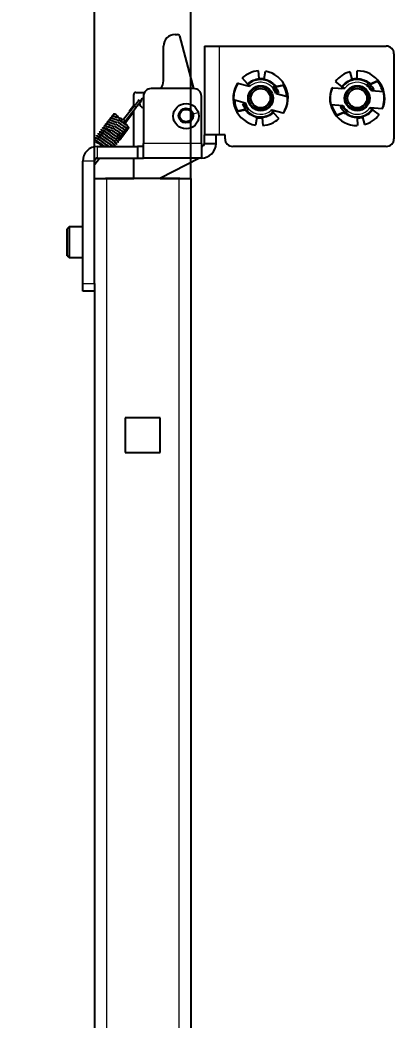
# Model space of a CAD drawing. Header units: millimetres. Extents: x -664 to 840, y 378 to 2003.
# Drawn here: x 100.2 to 196.9, y 1608.4 to 1867.5 of the extents above; entities that cross this region are included whole.
import ezdxf

# ---------------------------------------------------------------- set-up
doc = ezdxf.new("R2010")
doc.units = ezdxf.units.MM
doc.layers.add('FORMAT', color=7, linetype='Continuous')
doc.styles.add('SLDTEXTSTYLE0', font='TXT', dxfattribs={"width": 0.75})
doc.dimstyles.new('SLDDIMSTYLE1', dxfattribs={"dimtxt": 20, "dimasz": 10, "dimexe": 0, "dimexo": 0.0625, "dimgap": 5, "dimtad": 2, "dimdec": 1, "dimrnd": 1e-09, "dimzin": 12, "dimdsep": 46, "dimtxsty": 'SLDTEXTSTYLE0', "dimsah": 1, "dimcen": 0.09, "dimadec": 0, "dimazin": 3, "dimtfac": 1, "dimtmove": 0, "dimatfit": 0, "dimfxl": 0, "dimfrac": 2, "dimtolj": 1, "dimtzin": 12, "dimarcsym": 0})

# ---------------------------------------------------------------- blocks, each defined once
blk = doc.blocks.new('_D_6')
at = {"layer": 'FORMAT'}
for p, q in [((119.44, 1891.51), (100.21, 1891.51)), ((119.44, 1826.4), (119.44, 1892.51)), ((119.44, 1891.51), (144.44, 1891.51)), ((144.44, 1826.4), (144.44, 1892.51)), ((144.44, 1891.51), (163.68, 1891.51))]:
    blk.add_line(p, q, dxfattribs=at)
for points in [[(119.44, 1891.51), (109.44, 1893.05), (109.44, 1889.97)], [(144.44, 1891.51), (154.44, 1889.97), (154.44, 1893.05)]]:
    blk.add_solid(points, dxfattribs=at)
at = {"layer": 'FORMAT', "insert": (117.17, 1917.29), "char_height": 20, "attachment_point": 1, "style": 'SLDTEXTSTYLE0'}
blk.add_mtext('25', dxfattribs=at)

msp = doc.modelspace()

# ---------------------------------------------------------------- linework, layer by layer
at = {"color": 7, "linetype": 'Continuous', "lineweight": 25}
for p, q in [((140.33, 1863.69), (140.95, 1863.69)), ((141.43, 1863.32), (145.1, 1849.69)), ((137.33, 1851.69), (137.33, 1860.69)), ((147.94, 1860.69), (147.94, 1837.69)), ((147.94, 1860.69), (151.74, 1860.69)), ((151.74, 1860.69), (194.94, 1860.69)), ((196.94, 1858.69), (196.94, 1836.69)), ((159.06, 1850.94), (157.69, 1852.47)), ((162.04, 1852.29), (161.88, 1854.27)), ((163.32, 1852.25), (162.09, 1852.31)), ((163.37, 1852.22), (163.74, 1854.17)), ((186.1, 1852.13), (185.58, 1854.04)), ((187.37, 1852.32), (186.15, 1852.16)), ((187.43, 1852.3), (187.42, 1854.29)), ((156.61, 1850.98), (156.49, 1851.06)), ((159.57, 1850.19), (156.56, 1850.99)), ((158.76, 1850.4), (159.2, 1850.79)), ((159.06, 1850.94), (159.2, 1850.79)), ((159.2, 1850.79), (159.67, 1850.27)), ((159.53, 1850.42), (159.34, 1850.25)), ((166.05, 1850.44), (165.53, 1849.97)), ((165.82, 1849.9), (165.62, 1849.86)), ((165.64, 1850.07), (165.69, 1850.08)), ((166.2, 1850.57), (166.05, 1850.44)), ((166.2, 1850.57), (166.47, 1850.25)), ((166.21, 1850.19), (168.51, 1850.68)), ((168.41, 1850.46), (166.34, 1850.01)), ((168.41, 1850.46), (168.51, 1850.68)), ((181.01, 1849.83), (180.87, 1849.88)), ((184.07, 1849.6), (180.96, 1849.83)), ((183.43, 1850.25), (181.8, 1851.49)), ((183.23, 1849.66), (183.59, 1850.13)), ((183.43, 1850.25), (183.59, 1850.13)), ((183.59, 1850.13), (184.14, 1849.71)), ((183.98, 1849.83), (183.83, 1849.62)), ((184.07, 1849.76), (183.92, 1849.61)), ((190.38, 1851.05), (189.96, 1850.49)), ((190.05, 1850.61), (190.1, 1850.63)), ((190.25, 1850.48), (190.07, 1850.4)), ((190.5, 1851.21), (190.38, 1851.05)), ((190.5, 1851.21), (190.83, 1850.94)), ((190.59, 1850.84), (192.76, 1851.75)), ((192.7, 1851.51), (190.74, 1850.69)), ((192.7, 1851.51), (192.76, 1851.75)), ((129.64, 1845.02), (129.64, 1848.19)), ((130.14, 1848.69), (132.41, 1848.69)), ((132.14, 1847.69), (132.14, 1835.49)), ((145.14, 1849.69), (134.14, 1849.69)), ((147.14, 1835.49), (147.14, 1847.69)), ((169.44, 1847.55), (166.43, 1848.35)), ((167.08, 1848.61), (166.6, 1848.46)), ((194.25, 1848.84), (191.14, 1849.07)), ((191.74, 1849.45), (191.3, 1849.21)), ((129.8, 1845.21), (127.01, 1841.68)), ((127.48, 1841.31), (130.27, 1844.84)), ((129.64, 1845.33), (128.43, 1843.79)), ((130.27, 1844.84), (130.27, 1844.84)), ((155.45, 1846.84), (158.46, 1846.03)), ((157.81, 1845.77), (158.28, 1845.92)), ((159.07, 1844.48), (159.27, 1844.52)), ((180.64, 1845.55), (183.74, 1845.31)), ((183.15, 1844.94), (183.59, 1845.17)), ((191.3, 1844.25), (190.75, 1844.68)), ((190.82, 1844.78), (193.93, 1844.55)), ((190.82, 1844.62), (190.97, 1844.77)), ((190.91, 1844.56), (191.06, 1844.76)), ((191.66, 1844.72), (191.3, 1844.25)), ((193.88, 1844.55), (194.01, 1844.5)), ((126.65, 1841.71), (126.26, 1842.02)), ((127.62, 1841), (129.64, 1843.73)), ((129.64, 1834.69), (129.64, 1844.05)), ((158.67, 1844.19), (156.38, 1843.7)), ((156.38, 1843.7), (156.48, 1843.93)), ((156.48, 1843.93), (158.55, 1844.37)), ((158.69, 1843.81), (158.42, 1844.14)), ((158.69, 1843.81), (158.84, 1843.94)), ((158.84, 1843.94), (159.36, 1844.41)), ((159.25, 1844.31), (159.2, 1844.3)), ((161.51, 1842.16), (161.15, 1840.21)), ((161.56, 1842.13), (162.79, 1842.07)), ((162.85, 1842.09), (163, 1840.11)), ((165.69, 1843.59), (165.22, 1844.11)), ((165.32, 1844.2), (168.32, 1843.39)), ((165.36, 1843.96), (165.55, 1844.13)), ((166.13, 1843.98), (165.69, 1843.59)), ((165.82, 1843.44), (165.69, 1843.59)), ((165.82, 1843.44), (167.2, 1841.92)), ((168.28, 1843.4), (168.4, 1843.33)), ((184.3, 1843.54), (182.13, 1842.64)), ((182.13, 1842.64), (182.19, 1842.88)), ((182.19, 1842.88), (184.14, 1843.7)), ((184.38, 1843.17), (184.06, 1843.44)), ((184.38, 1843.17), (184.51, 1843.33)), ((184.51, 1843.33), (184.93, 1843.89)), ((184.64, 1843.9), (184.82, 1843.98)), ((184.84, 1843.77), (184.79, 1843.75)), ((187.46, 1842.08), (187.47, 1840.09)), ((187.52, 1842.06), (188.74, 1842.22)), ((188.79, 1842.26), (189.31, 1840.34)), ((191.46, 1844.13), (191.3, 1844.25)), ((191.46, 1844.13), (193.09, 1842.89)), ((121.97, 1839.93), (121.92, 1839.89)), ((121.92, 1839.55), (121.97, 1839.5)), ((125.89, 1841.55), (126.28, 1841.24)), ((126.28, 1841.24), (126.36, 1841.18)), ((126.73, 1841.65), (126.65, 1841.71)), ((127.01, 1841.68), (127.01, 1841.68)), ((119.91, 1837), (119.96, 1836.95)), ((120.31, 1837.51), (120.36, 1837.46)), ((120.72, 1838.02), (120.76, 1837.97)), ((121, 1836.94), (120.99, 1837.09)), ((121.12, 1838.53), (121.17, 1838.48)), ((121.4, 1837.45), (121.39, 1837.6)), ((121.52, 1839.04), (121.57, 1838.99)), ((121.81, 1837.96), (121.79, 1838.11)), ((122.21, 1838.47), (122.19, 1838.62)), ((122.61, 1838.99), (122.59, 1839.13)), ((151.74, 1837.69), (147.94, 1837.69)), ((147.94, 1835.49), (147.94, 1837.69)), ((150.94, 1835.49), (150.94, 1837.69)), ((153.24, 1837.69), (151.74, 1837.69)), ((153.24, 1836.69), (153.24, 1837.69)), ((119.51, 1836.49), (119.55, 1836.44)), ((119.83, 1835.92), (119.87, 1835.88)), ((120.24, 1834.69), (130.64, 1834.69)), ((120.6, 1836.43), (120.59, 1836.58)), ((120.75, 1835.36), (121.13, 1835.05)), ((121.12, 1834.83), (121.23, 1834.74)), ((121.13, 1835.05), (121.21, 1834.99)), ((121.25, 1834.71), (121.23, 1834.69)), ((121.86, 1834.69), (121.88, 1834.84)), ((124.05, 1834.67), (123.94, 1834.73)), ((124.02, 1834.74), (124.18, 1834.65)), ((125.39, 1836.19), (125.57, 1836.1)), ((130.64, 1834.69), (130.64, 1831.69)), ((132.14, 1834.69), (130.64, 1834.69)), ((132.14, 1831.69), (132.14, 1835.49)), ((147.14, 1835.49), (147.14, 1831.69)), ((147.94, 1835.49), (150.94, 1835.49)), ((194.94, 1834.69), (155.24, 1834.69)), ((119.97, 1831.64), (119.45, 1830.94)), ((119.56, 1830.08), (120.75, 1831.68)), ((120.24, 1831.69), (130.64, 1831.69)), ((129.64, 1826.39), (129.64, 1831.69)), ((130.64, 1831.69), (132.14, 1831.69)), ((147.14, 1831.69), (132.14, 1831.69)), ((146.64, 1831.69), (136.41, 1826.39)), ((116.44, 1799.19), (116.44, 1830.89)), ((119.44, 1799.19), (119.44, 1830.89)), ((119.44, 1829.93), (119.56, 1830.08)), ((119.51, 1831.21), (119.77, 1831.53)), ((119.56, 1830.08), (119.56, 1830.08)), ((119.44, 1826.39), (122.54, 1826.39)), ((122.54, 1826.4), (122.3, 1826.39)), ((122.54, 1826.4), (129.64, 1826.4)), ((141.34, 1826.39), (122.54, 1826.39)), ((136.43, 1826.4), (141.34, 1826.4)), ((141.34, 1826.39), (144.44, 1826.39)), ((144.44, 1826.39), (144.44, 554.77)), ((112.94, 1813.89), (112.44, 1813.39)), ((116.44, 1813.89), (112.94, 1813.89)), ((112.94, 1813.89), (112.94, 1805.89)), ((112.44, 1806.39), (112.44, 1813.39)), ((112.44, 1806.39), (112.94, 1805.89)), ((112.94, 1805.89), (116.44, 1805.89)), ((116.44, 1797.19), (116.44, 1799.19)), ((119.44, 1799.19), (119.44, 1797.19)), ((119.44, 1797.19), (116.44, 1797.19)), ((119.44, 1797.19), (119.44, 562.39)), ((136.44, 1764.39), (127.44, 1764.39)), ((127.44, 1764.39), (127.44, 1755.39)), ((136.44, 1755.39), (136.44, 1764.39)), ((127.44, 1755.39), (136.44, 1755.39))]:
    msp.add_line(p, q, dxfattribs=at)
at = {"color": 8, "linetype": 'Continuous', "lineweight": 18}
for p, q in [((151.74, 1860.69), (151.74, 1837.69)), ((129.8, 1845.21), (129.8, 1845.21)), ((145, 1843.12), (146.31, 1843.53)), ((120.24, 1831.69), (120.24, 1834.69)), ((147.14, 1835.49), (132.14, 1835.49)), ((119.44, 1830.89), (116.44, 1830.89)), ((122.54, 1826.39), (122.54, 1826.4)), ((122.54, 1826.39), (122.54, 567.02)), ((141.34, 1826.39), (141.34, 1826.4)), ((141.34, 551.87), (141.34, 1826.39)), ((116.44, 1799.19), (119.44, 1799.19))]:
    msp.add_line(p, q, dxfattribs=at)
at = {"color": 7, "linetype": 'Continuous', "lineweight": 25, "flags": 128}
for points in [[(125.89, 1841.55), (125.89, 1841.58), (125.91, 1841.64), (125.96, 1841.72), (126.03, 1841.82), (126.1, 1841.9), (126.17, 1841.97), (126.23, 1842.01), (126.26, 1842.02), (126.26, 1842.02)], [(120.74, 1831.69), (120.75, 1831.68), (120.73, 1831.69)]]:
    msp.add_lwpolyline(points, dxfattribs=at)
at = {"color": 8, "linetype": 'Continuous', "lineweight": 18, "flags": 128}
for points in [[(126.28, 1841.24), (126.28, 1841.24), (126.3, 1841.25), (126.34, 1841.3), (126.4, 1841.38), (126.47, 1841.47), (126.54, 1841.56), (126.6, 1841.63), (126.64, 1841.69), (126.65, 1841.71), (126.65, 1841.71)], [(121.25, 1834.71), (121.25, 1834.71), (121.27, 1834.69)]]:
    msp.add_lwpolyline(points, dxfattribs=at)
at = {"color": 7, "linetype": 'Continuous', "lineweight": 25}
for centre, radius in [((162.44, 1847.19), 3.25), ((162.44, 1847.19), 3), ((187.44, 1847.19), 3.25), ((187.44, 1847.19), 3), ((162.44, 1847.19), 2.5), ((187.44, 1847.19), 2.5), ((143.16, 1842.54), 3.3), ((143.14, 1842.69), 1.9), ((143.14, 1842.69), 1.61)]:
    msp.add_circle(centre, radius, dxfattribs=at)
for centre, radius, start, end in [((140.33, 1860.69), 3, 90, 180), ((140.95, 1863.19), 0.5, 15.0795, 90), ((194.94, 1858.69), 2, 0, 90), ((162.44, 1847.19), 7.1, 94.5192, 132.0192), ((162.44, 1847.19), 7.1, 327.0192, 79.5192), ((187.44, 1847.19), 7.1, 105.2121, 142.7121), ((187.44, 1847.19), 7.1, 337.7121, 90.2121), ((134.33, 1851.69), 3, 318.1897, 0), ((162.44, 1847.19), 7.1, 147.0192, 259.5192), ((162.44, 1847.19), 7, 147.1321, 182.9064), ((162.44, 1847.19), 4.85, 42.0192, 132.0192), ((162.44, 1847.19), 4.15, 132.0192, 133.8162), ((162.44, 1847.19), 4.15, 16.2223, 42.0192), ((162.44, 1847.19), 6.8, 3.4511, 28.6836), ((162.44, 1847.19), 7, 2.9064, 29.9064), ((187.44, 1847.19), 7.1, 157.7121, 270.2121), ((187.44, 1847.19), 7, 157.825, 193.5992), ((187.44, 1847.19), 4.85, 52.7121, 142.7121), ((187.44, 1847.19), 4.15, 142.7121, 144.5091), ((187.44, 1847.19), 4.15, 26.9151, 52.7121), ((187.44, 1847.19), 6.8, 14.1439, 39.3765), ((187.44, 1847.19), 7, 13.5992, 40.5992), ((130.14, 1848.19), 0.5, 90, 180), ((132.39, 1845.94), 1.25, 101.537, 137.2226), ((134.14, 1847.69), 2, 90, 180), ((145.14, 1847.69), 2, 0, 90), ((162.44, 1847.19), 7, 327.1321, 2.9064), ((187.44, 1847.19), 7, 337.825, 13.5992), ((132.39, 1845.94), 1.25, 180, 258.463), ((162.44, 1847.19), 7, 182.9064, 209.9064), ((162.44, 1847.19), 6.8, 183.4511, 208.6836), ((162.44, 1847.19), 4.15, 196.2223, 222.0192), ((187.44, 1847.19), 7, 193.5992, 220.5992), ((187.44, 1847.19), 6.8, 194.1439, 219.3765), ((187.44, 1847.19), 4.15, 206.9151, 232.7121), ((187.44, 1847.19), 4.15, 322.7121, 324.5091), ((131.05, 1846.88), 4.05, 229.7314, 232.4533), ((162.44, 1847.19), 4.85, 222.0192, 312.0192), ((162.44, 1847.19), 4.15, 312.0192, 313.8162), ((187.44, 1847.19), 4.85, 232.7121, 322.7121), ((187.44, 1847.19), 7.1, 285.2121, 322.7121), ((162.44, 1847.19), 7.1, 274.5192, 312.0192), ((120.24, 1830.89), 3.8, 90, 180), ((147.14, 1835.49), 3.8, 270, 0), ((147.14, 1835.49), 0.8, 270, 0), ((155.24, 1836.69), 2, 180, 270), ((194.94, 1836.69), 2, 270, 0), ((120.24, 1830.89), 0.8, 90, 180), ((141.34, 1823.3), 3.1, 85.3967, 90)]:
    msp.add_arc(centre, radius, start, end, dxfattribs=at)
at = {"color": 8, "linetype": 'Continuous', "lineweight": 18}
for centre, radius, start, end in [((162.44, 1847.19), 5.05, 94.5192, 132.0192), ((162.44, 1847.19), 4.15, 42.0192, 132.0192), ((162.44, 1847.19), 5.05, 42.0192, 79.5192), ((187.44, 1847.19), 5.05, 105.2121, 142.7121), ((187.44, 1847.19), 4.15, 52.7121, 142.7121), ((187.44, 1847.19), 5.05, 52.7121, 90.2121), ((140.85, 1858.71), 17.44, 230.7113, 232.6809), ((187.44, 1847.19), 4.15, 232.7121, 322.7121), ((162.44, 1847.19), 5.05, 222.0192, 259.5192), ((162.44, 1847.19), 4.15, 222.0192, 312.0192), ((162.44, 1847.19), 5.05, 274.5192, 312.0192), ((187.44, 1847.19), 5.05, 232.7121, 270.2121), ((187.44, 1847.19), 5.05, 285.2121, 322.7121), ((122.16, 1839.74), 0.295, 115.8344, 267.3472), ((124.37, 1843.13), 2.78, 315.5111, 327.8892), ((137.92, 1855.01), 17.22, 230.7026, 232.6978), ((133.17, 1848.94), 9.69, 233.0415, 235.052), ((120.15, 1836.09), 1.43, 313.3522, 323.8809), ((120.22, 1836.04), 1.45, 313.3721, 323.9619), ((121.1, 1832.36), 2.75, 233.1851, 236.0311)]:
    msp.add_arc(centre, radius, start, end, dxfattribs=at)
at = {"color": 7, "linetype": 'Continuous', "lineweight": 25}
for points, knots in [([(161.89, 1852.01), (161.93, 1852.15), (161.98, 1852.33), (162.08, 1852.26), (162.09, 1852.25)], [0, 0, 0, 0, 0.8322341, 1, 1, 1, 1]), ([(187.6, 1852.04), (187.54, 1852.18), (187.48, 1852.35), (187.39, 1852.28), (187.38, 1852.26)], [0, 0, 0, 0, 0.8322341, 1, 1, 1, 1]), ([(163.49, 1851.93), (163.47, 1852.07), (163.44, 1852.25), (163.34, 1852.2), (163.32, 1852.19)], [0, 0, 0, 0, 0.832234, 1, 1, 1, 1]), ([(165.68, 1850.1), (165.9, 1849.82), (166.29, 1849.32), (166.51, 1848.73), (166.6, 1848.46)], [0, 0, 0, 0, 0.559785, 1, 1, 1, 1]), ([(166.05, 1850.44), (166.29, 1850.12), (166.71, 1849.56), (166.97, 1848.9), (167.08, 1848.61)], [0, 0, 0, 0, 0.559866, 1, 1, 1, 1]), ([(186.01, 1851.82), (186.02, 1851.97), (186.04, 1852.15), (186.14, 1852.11), (186.16, 1852.1)], [0, 0, 0, 0, 0.832234, 1, 1, 1, 1]), ([(190.08, 1850.65), (190.35, 1850.42), (190.83, 1850), (191.15, 1849.45), (191.3, 1849.21)], [0, 0, 0, 0, 0.559785, 1, 1, 1, 1]), ([(190.38, 1851.05), (190.68, 1850.78), (191.2, 1850.31), (191.57, 1849.71), (191.74, 1849.45)], [0, 0, 0, 0, 0.559866, 1, 1, 1, 1]), ([(130.95, 1846.75), (130.93, 1846.72), (130.85, 1846.6), (130.58, 1846.23), (130.2, 1845.72), (129.91, 1845.36), (129.8, 1845.21)], [0, 0, 0, 0, 0.120445, 0.428404, 0.764758, 1, 1, 1, 1]), ([(130.27, 1844.84), (130.36, 1844.95), (130.62, 1845.28), (131.02, 1845.81), (131.39, 1846.33), (131.55, 1846.56), (131.6, 1846.68), (131.63, 1846.74), (131.64, 1846.82), (131.63, 1846.88), (131.62, 1846.9)], [0, 0, 0, 0, 0.122972, 0.357795, 0.597296, 0.840144, 0.906241, 0.947144, 0.977555, 1, 1, 1, 1]), ([(131.16, 1845.82), (131.23, 1845.91), (131.42, 1846.19), (131.53, 1846.37), (131.58, 1846.48), (131.61, 1846.54), (131.62, 1846.61), (131.61, 1846.66), (131.61, 1846.69)], [0, 0, 0, 0, 0.243765, 0.698545, 0.834124, 0.900377, 0.952573, 1, 1, 1, 1]), ([(158.84, 1843.94), (158.6, 1844.26), (158.17, 1844.82), (157.92, 1845.48), (157.81, 1845.77)], [0, 0, 0, 0, 0.559866, 1, 1, 1, 1]), ([(159.21, 1844.28), (158.99, 1844.56), (158.6, 1845.06), (158.38, 1845.66), (158.28, 1845.92)], [0, 0, 0, 0, 0.559785, 1, 1, 1, 1]), ([(184.51, 1843.33), (184.21, 1843.6), (183.69, 1844.07), (183.31, 1844.67), (183.15, 1844.94)], [0, 0, 0, 0, 0.559866, 1, 1, 1, 1]), ([(184.81, 1843.73), (184.54, 1843.97), (184.06, 1844.38), (183.74, 1844.93), (183.59, 1845.17)], [0, 0, 0, 0, 0.559785, 1, 1, 1, 1]), ([(124.25, 1841.82), (124.19, 1841.87), (124.04, 1842), (123.79, 1842.09), (123.6, 1842.06), (123.52, 1841.94), (123.49, 1841.7), (123.63, 1841.52), (123.73, 1841.41)], [0, 0, 0, 0, 0.1167861, 0.2772304, 0.5008125, 0.6201226, 0.7500255, 1, 1, 1, 1]), ([(124.58, 1842.39), (124.54, 1842.42), (124.42, 1842.53), (124.2, 1842.6), (124, 1842.57), (123.92, 1842.45), (123.89, 1842.21), (124.03, 1842.03), (124.13, 1841.92)], [0, 0, 0, 0, 0.073377, 0.241712, 0.476268, 0.601454, 0.737769, 1, 1, 1, 1]), ([(124.23, 1841.93), (124.25, 1841.93), (124.29, 1841.92), (124.59, 1841.86), (125.08, 1841.67), (125.48, 1841.47), (125.69, 1841.36)], [0, 0, 0, 0, 0.149242, 0.397523, 0.685271, 1, 1, 1, 1]), ([(125.93, 1841.85), (125.7, 1842.16), (125.35, 1842.6), (124.9, 1842.99), (124.6, 1843.11), (124.41, 1843.08), (124.32, 1842.96), (124.29, 1842.72), (124.44, 1842.54), (124.53, 1842.43)], [0, 0, 0, 0, 0.298435, 0.437746, 0.539892, 0.682205, 0.758172, 0.840902, 1, 1, 1, 1]), ([(124.62, 1842.45), (124.62, 1842.45), (124.59, 1842.43), (124.7, 1842.44), (124.99, 1842.37), (125.32, 1842.25), (125.52, 1842.15), (125.54, 1842.14)], [0, 0, 0, 0, 0.021612, 0.277034, 0.594005, 0.961278, 1, 1, 1, 1]), ([(126.14, 1841.78), (126.02, 1841.89), (125.82, 1842.06), (125.65, 1842.21), (125.58, 1842.27)], [0, 0, 0, 0, 0.595665, 1, 1, 1, 1]), ([(161.4, 1842.46), (161.42, 1842.31), (161.45, 1842.13), (161.55, 1842.19), (161.57, 1842.19)], [0, 0, 0, 0, 0.832234, 1, 1, 1, 1]), ([(162.99, 1842.37), (162.95, 1842.23), (162.91, 1842.06), (162.81, 1842.12), (162.8, 1842.13)], [0, 0, 0, 0, 0.832234, 1, 1, 1, 1]), ([(187.29, 1842.34), (187.35, 1842.2), (187.41, 1842.04), (187.5, 1842.11), (187.51, 1842.12)], [0, 0, 0, 0, 0.832234, 1, 1, 1, 1]), ([(188.88, 1842.56), (188.87, 1842.41), (188.85, 1842.23), (188.75, 1842.28), (188.73, 1842.28)], [0, 0, 0, 0, 0.832234, 1, 1, 1, 1]), ([(125.51, 1837.03), (125.48, 1837.05), (125.43, 1837.07), (125.23, 1837.19), (124.99, 1837.35), (124.66, 1837.58), (124.27, 1837.86), (123.8, 1838.2), (123.24, 1838.59), (122.67, 1838.96), (122.18, 1839.23), (121.82, 1839.39), (121.55, 1839.48), (121.53, 1839.41), (121.52, 1839.38)], [0, 0, 0, 0, 0.070834, 0.14046, 0.204799, 0.262083, 0.352331, 0.418393, 0.506857, 0.631338, 0.705759, 0.792061, 0.890442, 1, 1, 1, 1]), ([(121.94, 1839.52), (122.02, 1839.45), (122.19, 1839.32), (122.58, 1839.14), (123, 1838.93), (123.31, 1838.75), (123.47, 1838.66)], [0, 0, 0, 0, 0.25864, 0.513489, 0.757273, 1, 1, 1, 1]), ([(122.34, 1839.97), (122.32, 1839.99), (122.28, 1840.02), (122.21, 1840.04), (122.15, 1840.04), (122.07, 1840.02), (122, 1839.99), (121.97, 1839.96), (121.96, 1839.95)], [0, 0, 0, 0, 0.16821, 0.334597, 0.492682, 0.639712, 0.895455, 1, 1, 1, 1]), ([(122.63, 1839.78), (122.57, 1839.84), (122.43, 1839.97), (122.2, 1840.05), (122.09, 1840.01), (122.03, 1840)], [0, 0, 0, 0, 0.263202, 0.622339, 1, 1, 1, 1]), ([(122.28, 1839.45), (122.24, 1839.43), (122.15, 1839.38), (122.25, 1839.39), (122.56, 1839.32), (123.05, 1839.13), (123.46, 1838.92), (123.68, 1838.81)], [0, 0, 0, 0, 0.186775, 0.339781, 0.529853, 0.7504, 1, 1, 1, 1]), ([(123.03, 1840.29), (122.97, 1840.35), (122.83, 1840.48), (122.58, 1840.56), (122.39, 1840.53), (122.31, 1840.41), (122.28, 1840.17), (122.42, 1840), (122.51, 1839.9)], [0, 0, 0, 0, 0.118567, 0.282042, 0.509898, 0.631431, 0.76371, 1, 1, 1, 1]), ([(122.61, 1839.9), (122.63, 1839.89), (122.67, 1839.89), (122.97, 1839.83), (123.46, 1839.64), (123.86, 1839.43), (124.08, 1839.32)], [0, 0, 0, 0, 0.147626, 0.393684, 0.679125, 1, 1, 1, 1]), ([(123.44, 1840.8), (123.38, 1840.86), (123.23, 1840.99), (122.98, 1841.07), (122.79, 1841.04), (122.71, 1840.92), (122.68, 1840.67), (122.83, 1840.5), (122.93, 1840.38)], [0, 0, 0, 0, 0.116537, 0.277021, 0.500692, 0.620012, 0.749896, 1, 1, 1, 1]), ([(123.02, 1840.4), (123.03, 1840.4), (123.07, 1840.4), (123.37, 1840.34), (123.86, 1840.14), (124.27, 1839.94), (124.48, 1839.83)], [0, 0, 0, 0, 0.148028, 0.394639, 0.680654, 1, 1, 1, 1]), ([(123.84, 1841.31), (123.78, 1841.37), (123.64, 1841.5), (123.39, 1841.58), (123.2, 1841.55), (123.11, 1841.43), (123.09, 1841.17), (123.23, 1840.96), (123.36, 1840.84), (123.37, 1840.84)], [0, 0, 0, 0, 0.112251, 0.266646, 0.481817, 0.596621, 0.721603, 0.991575, 1, 1, 1, 1]), ([(123.42, 1840.91), (123.44, 1840.91), (123.48, 1840.91), (123.78, 1840.85), (124.27, 1840.65), (124.67, 1840.45), (124.88, 1840.34)], [0, 0, 0, 0, 0.148432, 0.395597, 0.682188, 1, 1, 1, 1]), ([(123.83, 1841.42), (123.84, 1841.42), (123.88, 1841.41), (124.19, 1841.36), (124.67, 1841.16), (125.08, 1840.96), (125.29, 1840.85)], [0, 0, 0, 0, 0.148836, 0.396558, 0.683727, 1, 1, 1, 1]), ([(125.87, 1837.77), (125.88, 1837.77), (125.92, 1837.81), (126.07, 1838.07), (125.96, 1838.21), (125.73, 1838.4), (125.41, 1838.63), (125.07, 1838.87), (124.67, 1839.16), (124.39, 1839.36), (124.25, 1839.47)], [0, 0, 0, 0, 0.06549, 0.304753, 0.416324, 0.564262, 0.657467, 0.763613, 0.880393, 1, 1, 1, 1]), ([(124.28, 1839.51), (124.5, 1839.34), (124.93, 1839.03), (125.52, 1838.62), (125.96, 1838.33), (126.34, 1838.09), (126.57, 1837.99), (126.75, 1838.02), (126.85, 1838.09), (126.92, 1838.21), (126.91, 1838.38), (126.85, 1838.5), (126.71, 1838.64), (126.71, 1838.64)], [0, 0, 0, 0, 0.154222, 0.297017, 0.418176, 0.519128, 0.673905, 0.726098, 0.760317, 0.791174, 0.842698, 0.998007, 1, 1, 1, 1]), ([(124.68, 1840.02), (124.91, 1839.85), (125.34, 1839.54), (125.93, 1839.13), (126.36, 1838.83), (126.74, 1838.6), (126.97, 1838.5), (127.15, 1838.53), (127.25, 1838.6), (127.32, 1838.72), (127.31, 1838.89), (127.25, 1839.01), (127.11, 1839.15), (127.11, 1839.15)], [0, 0, 0, 0, 0.15508, 0.29788, 0.419005, 0.519987, 0.674799, 0.726992, 0.761209, 0.792065, 0.843578, 0.998885, 1, 1, 1, 1]), ([(125.09, 1840.53), (125.31, 1840.36), (125.75, 1840.05), (126.33, 1839.64), (126.77, 1839.34), (127.15, 1839.11), (127.38, 1839.01), (127.55, 1839.04), (127.65, 1839.11), (127.72, 1839.23), (127.71, 1839.4), (127.65, 1839.52), (127.52, 1839.66), (127.52, 1839.66)], [0, 0, 0, 0, 0.155938, 0.298743, 0.419834, 0.520845, 0.675692, 0.727886, 0.762101, 0.792954, 0.844457, 0.999762, 1, 1, 1, 1]), ([(125.49, 1841.04), (125.72, 1840.87), (126.15, 1840.56), (126.74, 1840.15), (127.18, 1839.85), (127.55, 1839.62), (127.78, 1839.52), (127.96, 1839.55), (128.06, 1839.62), (128.12, 1839.74), (128.12, 1839.91), (127.94, 1840.16), (127.53, 1840.56), (127.17, 1840.89), (127, 1841.03)], [0, 0, 0, 0, 0.120536, 0.230319, 0.323379, 0.401055, 0.520119, 0.560242, 0.586543, 0.610259, 0.649844, 0.769232, 0.897485, 1, 1, 1, 1]), ([(127.62, 1840.15), (127.61, 1840.18), (127.57, 1840.26), (127.35, 1840.44), (127.04, 1840.66), (126.7, 1840.9), (126.29, 1841.19), (126.01, 1841.4), (125.86, 1841.51)], [0, 0, 0, 0, 0.1342665, 0.3521847, 0.4893356, 0.6456573, 0.8178029, 1, 1, 1, 1]), ([(126.36, 1841.18), (126.44, 1841.12), (126.62, 1841.02), (126.93, 1840.99), (127.22, 1841.07), (127.4, 1841.21), (127.47, 1841.3), (127.48, 1841.31)], [0, 0, 0, 0, 0.241852, 0.482958, 0.724075, 0.954441, 1, 1, 1, 1]), ([(127.01, 1841.68), (126.99, 1841.66), (126.96, 1841.63), (126.88, 1841.6), (126.81, 1841.61), (126.76, 1841.63), (126.73, 1841.65), (126.73, 1841.65)], [0, 0, 0, 0, 0.241711, 0.48172, 0.722059, 0.953296, 1, 1, 1, 1]), ([(127.3, 1838.83), (127.3, 1838.83), (127.46, 1838.74), (127.61, 1838.69), (127.78, 1838.72), (127.88, 1838.8), (127.95, 1838.92), (127.94, 1839.09), (127.82, 1839.23), (127.74, 1839.34)], [0, 0, 0, 0, 0.004376, 0.3286373, 0.4386273, 0.5113756, 0.5768081, 0.6840449, 1, 1, 1, 1]), ([(127.31, 1840.75), (127.33, 1840.76), (127.44, 1840.79), (127.54, 1840.89), (127.61, 1840.98), (127.62, 1841)], [0, 0, 0, 0, 0.133594, 0.857024, 1, 1, 1, 1]), ([(127.7, 1839.35), (127.83, 1839.29), (128, 1839.21), (128.17, 1839.24), (128.27, 1839.32), (128.33, 1839.44), (128.32, 1839.61), (128.22, 1839.78), (128.01, 1839.97), (127.95, 1840.02)], [0, 0, 0, 0, 0.285253, 0.383035, 0.447706, 0.505871, 0.601187, 0.885791, 1, 1, 1, 1]), ([(123.15, 1834.69), (123.08, 1834.73), (122.95, 1834.82), (122.63, 1835.04), (122.24, 1835.32), (121.76, 1835.66), (121.21, 1836.05), (120.64, 1836.42), (120.15, 1836.69), (119.8, 1836.85), (119.54, 1836.93), (119.51, 1836.86), (119.5, 1836.83)], [0, 0, 0, 0, 0.062108, 0.129924, 0.236653, 0.315079, 0.419967, 0.567307, 0.655413, 0.757825, 0.874412, 1, 1, 1, 1]), ([(123.9, 1834.99), (123.87, 1835.01), (123.81, 1835.03), (123.61, 1835.16), (123.37, 1835.32), (123.03, 1835.55), (122.65, 1835.83), (122.17, 1836.17), (121.62, 1836.56), (121.05, 1836.93), (120.56, 1837.2), (120.2, 1837.36), (119.94, 1837.44), (119.92, 1837.37), (119.91, 1837.34)], [0, 0, 0, 0, 0.073219, 0.142955, 0.207336, 0.264609, 0.354761, 0.420957, 0.509511, 0.633948, 0.708354, 0.794802, 0.893243, 1, 1, 1, 1]), ([(124.3, 1835.5), (124.28, 1835.52), (124.22, 1835.54), (124.02, 1835.67), (123.77, 1835.83), (123.44, 1836.06), (123.05, 1836.33), (122.58, 1836.68), (122.02, 1837.07), (121.45, 1837.43), (120.96, 1837.7), (120.61, 1837.87), (120.34, 1837.95), (120.32, 1837.88), (120.31, 1837.85)], [0, 0, 0, 0, 0.072622, 0.142331, 0.206702, 0.263977, 0.354153, 0.420316, 0.508847, 0.633296, 0.707705, 0.794116, 0.892543, 1, 1, 1, 1]), ([(120.33, 1837.48), (120.41, 1837.41), (120.57, 1837.27), (120.85, 1837.15), (120.99, 1837.09)], [0, 0, 0, 0, 0.510022, 1, 1, 1, 1]), ([(120.4, 1837.01), (120.37, 1836.97), (120.32, 1836.91), (120.52, 1836.63), (120.86, 1836.36), (121.31, 1836.05), (121.83, 1835.67), (122.37, 1835.28), (122.83, 1834.96), (123.09, 1834.79), (123.18, 1834.73), (123.18, 1834.73)], [0, 0, 0, 0, 0.175544, 0.32281, 0.440155, 0.530953, 0.646365, 0.797463, 0.890809, 0.997094, 1, 1, 1, 1]), ([(124.71, 1836.01), (124.68, 1836.03), (124.62, 1836.05), (124.42, 1836.17), (124.18, 1836.34), (123.85, 1836.57), (123.46, 1836.84), (122.98, 1837.18), (122.43, 1837.57), (121.86, 1837.94), (121.37, 1838.21), (121.01, 1838.38), (120.75, 1838.46), (120.72, 1838.39), (120.71, 1838.36)], [0, 0, 0, 0, 0.072026, 0.141707, 0.206067, 0.263346, 0.353545, 0.419675, 0.508183, 0.632643, 0.707056, 0.793431, 0.891842, 1, 1, 1, 1]), ([(120.8, 1837.52), (120.77, 1837.48), (120.73, 1837.42), (120.92, 1837.14), (121.27, 1836.87), (121.71, 1836.55), (122.24, 1836.18), (122.78, 1835.79), (123.25, 1835.46), (123.61, 1835.22), (123.91, 1835.03), (124, 1834.98), (124.05, 1834.96)], [0, 0, 0, 0, 0.14275, 0.261994, 0.357066, 0.430618, 0.524085, 0.646449, 0.722078, 0.808168, 0.902138, 1, 1, 1, 1]), ([(120.99, 1837.8), (121, 1837.8), (121.09, 1837.72), (121.24, 1837.66), (121.39, 1837.6)], [0, 0, 0, 0, 0.062159, 1, 1, 1, 1]), ([(125.11, 1836.52), (125.08, 1836.54), (125.03, 1836.56), (124.83, 1836.68), (124.58, 1836.85), (124.25, 1837.07), (123.86, 1837.35), (123.39, 1837.69), (122.84, 1838.08), (122.26, 1838.45), (121.77, 1838.72), (121.42, 1838.89), (121.15, 1838.97), (121.13, 1838.9), (121.11, 1838.87)], [0, 0, 0, 0, 0.0714296, 0.1410831, 0.205433, 0.2627143, 0.3529382, 0.4190339, 0.5075199, 0.6319909, 0.7064074, 0.7927459, 0.891142, 1, 1, 1, 1]), ([(121.2, 1838.03), (121.18, 1837.99), (121.13, 1837.93), (121.33, 1837.65), (121.67, 1837.38), (122.12, 1837.06), (122.65, 1836.68), (123.18, 1836.3), (123.65, 1835.97), (124.01, 1835.73), (124.31, 1835.54), (124.4, 1835.49), (124.45, 1835.47)], [0, 0, 0, 0, 0.1433357, 0.2625594, 0.3576734, 0.4312447, 0.5247108, 0.6470744, 0.7227357, 0.8088403, 0.9028002, 1, 1, 1, 1]), ([(121.39, 1838.31), (121.4, 1838.31), (121.49, 1838.24), (121.65, 1838.17), (121.79, 1838.11)], [0, 0, 0, 0, 0.0626617, 1, 1, 1, 1]), ([(121.54, 1839.01), (121.62, 1838.94), (121.78, 1838.81), (122.06, 1838.68), (122.19, 1838.62)], [0, 0, 0, 0, 0.505287, 1, 1, 1, 1]), ([(121.61, 1838.54), (121.58, 1838.5), (121.53, 1838.44), (121.73, 1838.15), (122.08, 1837.89), (122.53, 1837.57), (123.06, 1837.19), (123.59, 1836.81), (124.06, 1836.48), (124.42, 1836.24), (124.71, 1836.05), (124.81, 1836), (124.85, 1835.98)], [0, 0, 0, 0, 0.143922, 0.263125, 0.358281, 0.431871, 0.525337, 0.6477, 0.723393, 0.809513, 0.903463, 1, 1, 1, 1]), ([(122, 1838.89), (122.04, 1838.81), (122.13, 1838.67), (122.49, 1838.39), (122.93, 1838.08), (123.46, 1837.7), (124, 1837.31), (124.46, 1836.99), (124.82, 1836.75), (125.12, 1836.56), (125.21, 1836.51), (125.26, 1836.49)], [0, 0, 0, 0, 0.137088, 0.248655, 0.334921, 0.444456, 0.587859, 0.676604, 0.777548, 0.88764, 1, 1, 1, 1]), ([(123.47, 1838.49), (123.7, 1838.33), (124.12, 1838.02), (124.71, 1837.61), (125.15, 1837.31), (125.53, 1837.08), (125.76, 1836.97), (125.94, 1837), (126.04, 1837.07), (126.11, 1837.19), (126.1, 1837.35), (126.04, 1837.47), (125.9, 1837.62), (125.9, 1837.62)], [0, 0, 0, 0, 0.152505, 0.295288, 0.416515, 0.51741, 0.672115, 0.724307, 0.758529, 0.789392, 0.840935, 0.99625, 1, 1, 1, 1]), ([(125.47, 1837.26), (125.48, 1837.26), (125.51, 1837.3), (125.67, 1837.56), (125.55, 1837.71), (125.33, 1837.89), (125.01, 1838.12), (124.67, 1838.37), (124.27, 1838.65), (123.99, 1838.85), (123.85, 1838.96)], [0, 0, 0, 0, 0.065581, 0.305104, 0.416757, 0.564843, 0.658165, 0.764421, 0.881295, 1, 1, 1, 1]), ([(123.88, 1839), (124.1, 1838.84), (124.53, 1838.53), (125.11, 1838.12), (125.55, 1837.82), (125.93, 1837.59), (126.17, 1837.48), (126.34, 1837.51), (126.44, 1837.58), (126.51, 1837.7), (126.51, 1837.86), (126.45, 1837.99), (126.31, 1838.13), (126.3, 1838.13)], [0, 0, 0, 0, 0.1533633, 0.2961527, 0.4173459, 0.5182689, 0.6730103, 0.7252026, 0.7594234, 0.7902835, 0.8418169, 0.9971285, 1, 1, 1, 1]), ([(125.27, 1837.02), (125.33, 1836.99), (125.51, 1836.87), (125.81, 1836.7), (126.06, 1836.6), (126.24, 1836.63), (126.34, 1836.71), (126.4, 1836.83), (126.39, 1837), (126.33, 1837.11), (126.19, 1837.25), (126.19, 1837.25)], [0, 0, 0, 0, 0.072256, 0.233409, 0.481096, 0.565186, 0.620818, 0.670861, 0.752913, 0.997672, 1, 1, 1, 1]), ([(125.62, 1836.58), (125.65, 1836.6), (125.71, 1836.64), (125.62, 1836.86), (125.49, 1837.04), (125.38, 1837.17), (125.36, 1837.18)], [0, 0, 0, 0, 0.332523, 0.65538, 0.968405, 1, 1, 1, 1]), ([(125.8, 1836.66), (125.77, 1836.67), (125.71, 1836.69), (125.55, 1836.78), (125.41, 1836.87), (125.37, 1836.9)], [0, 0, 0, 0, 0.410841, 0.814741, 1, 1, 1, 1]), ([(125.44, 1837.06), (125.46, 1837.05), (125.5, 1837.04), (125.53, 1837.02), (125.55, 1837.01)], [0, 0, 0, 0, 0.426986, 1, 1, 1, 1]), ([(125.94, 1836.23), (125.97, 1836.25), (126.03, 1836.3), (125.94, 1836.49), (125.78, 1836.68), (125.71, 1836.77)], [0, 0, 0, 0, 0.348014, 0.68511, 1, 1, 1, 1]), ([(126.1, 1837.29), (126.11, 1837.28), (126.29, 1837.18), (126.44, 1837.13), (126.62, 1837.15), (126.72, 1837.23), (126.79, 1837.35), (126.78, 1837.52), (126.72, 1837.64), (126.58, 1837.77), (126.58, 1837.77)], [0, 0, 0, 0, 0.026667, 0.341775, 0.448732, 0.519486, 0.583132, 0.687475, 0.998784, 1, 1, 1, 1]), ([(126.5, 1837.8), (126.51, 1837.8), (126.68, 1837.7), (126.83, 1837.65), (127.01, 1837.68), (127.11, 1837.75), (127.17, 1837.87), (127.17, 1838.04), (127.05, 1838.18), (126.96, 1838.29)], [0, 0, 0, 0, 0.019383, 0.33748, 0.445428, 0.516833, 0.581062, 0.68635, 1, 1, 1, 1]), ([(126.9, 1838.32), (126.9, 1838.31), (127.07, 1838.22), (127.22, 1838.17), (127.4, 1838.2), (127.5, 1838.27), (127.56, 1838.4), (127.56, 1838.56), (127.44, 1838.71), (127.35, 1838.81)], [0, 0, 0, 0, 0.011955, 0.333103, 0.442062, 0.514132, 0.578957, 0.68521, 1, 1, 1, 1]), ([(119.53, 1836.46), (119.61, 1836.39), (119.77, 1836.25), (120.05, 1836.13), (120.19, 1836.06)], [0, 0, 0, 0, 0.513134, 1, 1, 1, 1]), ([(119.85, 1835.89), (119.93, 1835.82), (120.1, 1835.69), (120.39, 1835.57), (120.53, 1835.52)], [0, 0, 0, 0, 0.512882, 1, 1, 1, 1]), ([(119.97, 1836.36), (119.97, 1836.36), (119.96, 1836.32), (120.12, 1836.11), (120.45, 1835.86), (120.9, 1835.54), (121.43, 1835.16), (121.9, 1834.83), (122.15, 1834.65), (122.2, 1834.61)], [0, 0, 0, 0, 0.012735, 0.231791, 0.406235, 0.541237, 0.712882, 0.937603, 1, 1, 1, 1]), ([(120.29, 1835.81), (120.29, 1835.8), (120.28, 1835.76), (120.44, 1835.57), (120.77, 1835.32), (121.07, 1835.13), (121.2, 1835.04)], [0, 0, 0, 0, 0.016019, 0.423833, 0.748639, 1, 1, 1, 1]), ([(121.21, 1834.99), (121.23, 1834.97), (121.27, 1834.94), (121.29, 1834.86), (121.29, 1834.79), (121.27, 1834.74), (121.25, 1834.71), (121.25, 1834.71)], [0, 0, 0, 0, 0.241895, 0.484471, 0.726557, 0.955709, 1, 1, 1, 1]), ([(123.83, 1835.02), (123.85, 1835.01), (123.89, 1835), (123.92, 1834.98), (123.94, 1834.96)], [0, 0, 0, 0, 0.425063, 1, 1, 1, 1]), ([(124.04, 1834.69), (124.03, 1834.73), (124.02, 1834.81), (123.91, 1834.94), (123.86, 1835.01)], [0, 0, 0, 0, 0.504298, 1, 1, 1, 1]), ([(124.23, 1835.53), (124.25, 1835.52), (124.29, 1835.51), (124.32, 1835.49), (124.34, 1835.48)], [0, 0, 0, 0, 0.426495, 1, 1, 1, 1]), ([(124.41, 1835.05), (124.44, 1835.07), (124.5, 1835.12), (124.43, 1835.29), (124.31, 1835.46), (124.26, 1835.52)], [0, 0, 0, 0, 0.3772957, 0.7525179, 1, 1, 1, 1]), ([(124.64, 1835.09), (124.61, 1835.1), (124.56, 1835.12), (124.41, 1835.21), (124.33, 1835.26)], [0, 0, 0, 0, 0.511282, 1, 1, 1, 1]), ([(124.42, 1835.26), (124.49, 1835.22), (124.68, 1835.11), (124.75, 1835.08), (124.8, 1835.06)], [0, 0, 0, 0, 0.381464, 1, 1, 1, 1]), ([(124.57, 1835.11), (124.59, 1835.11), (124.63, 1835.1), (124.67, 1835.07), (124.68, 1835.06)], [0, 0, 0, 0, 0.440988, 1, 1, 1, 1]), ([(124.78, 1834.66), (124.81, 1834.68), (124.86, 1834.73), (124.8, 1834.89), (124.67, 1835.05), (124.63, 1835.1)], [0, 0, 0, 0, 0.38733, 0.7716241, 1, 1, 1, 1]), ([(124.64, 1836.04), (124.65, 1836.03), (124.7, 1836.02), (124.73, 1836), (124.74, 1835.99)], [0, 0, 0, 0, 0.427242, 1, 1, 1, 1]), ([(124.82, 1835.56), (124.84, 1835.58), (124.9, 1835.63), (124.84, 1835.8), (124.71, 1835.97), (124.66, 1836.03)], [0, 0, 0, 0, 0.379873, 0.754627, 1, 1, 1, 1]), ([(125.03, 1835.61), (125, 1835.62), (124.95, 1835.64), (124.8, 1835.73), (124.73, 1835.77)], [0, 0, 0, 0, 0.519279, 1, 1, 1, 1]), ([(124.82, 1836.02), (124.8, 1836.03), (124.77, 1836.06), (124.75, 1836.09), (124.74, 1836.11)], [0, 0, 0, 0, 0.6167199, 1, 1, 1, 1]), ([(124.83, 1835.77), (124.89, 1835.73), (125.07, 1835.63), (125.14, 1835.6), (125.18, 1835.58)], [0, 0, 0, 0, 0.36803, 1, 1, 1, 1]), ([(124.86, 1835.62), (124.88, 1835.63), (124.92, 1835.64), (124.98, 1835.63), (125.05, 1835.62), (125.1, 1835.59), (125.12, 1835.58)], [0, 0, 0, 0, 0.21229, 0.467526, 0.736213, 1, 1, 1, 1]), ([(124.96, 1835.63), (124.98, 1835.63), (125.02, 1835.62), (125.05, 1835.6), (125.07, 1835.58)], [0, 0, 0, 0, 0.441798, 1, 1, 1, 1]), ([(125.17, 1835.18), (125.2, 1835.21), (125.25, 1835.25), (125.18, 1835.42), (125.06, 1835.57), (125.01, 1835.62)], [0, 0, 0, 0, 0.389937, 0.77371, 1, 1, 1, 1]), ([(125.04, 1836.55), (125.06, 1836.54), (125.1, 1836.53), (125.13, 1836.51), (125.15, 1836.5)], [0, 0, 0, 0, 0.42738, 1, 1, 1, 1]), ([(125.22, 1836.07), (125.25, 1836.09), (125.3, 1836.14), (125.24, 1836.31), (125.11, 1836.48), (125.06, 1836.54)], [0, 0, 0, 0, 0.382442, 0.756726, 1, 1, 1, 1]), ([(125.42, 1836.13), (125.39, 1836.15), (125.34, 1836.17), (125.19, 1836.25), (125.12, 1836.29)], [0, 0, 0, 0, 0.527758, 1, 1, 1, 1]), ([(125.22, 1836.53), (125.2, 1836.54), (125.17, 1836.57), (125.15, 1836.6), (125.15, 1836.62)], [0, 0, 0, 0, 0.620515, 1, 1, 1, 1]), ([(125.27, 1836.15), (125.28, 1836.15), (125.31, 1836.16), (125.37, 1836.16), (125.44, 1836.14), (125.48, 1836.11), (125.51, 1836.1)], [0, 0, 0, 0, 0.122445, 0.407654, 0.707892, 1, 1, 1, 1]), ([(125.34, 1836.16), (125.36, 1836.15), (125.41, 1836.14), (125.44, 1836.12), (125.46, 1836.11)], [0, 0, 0, 0, 0.442019, 1, 1, 1, 1]), ([(125.56, 1835.71), (125.58, 1835.73), (125.64, 1835.77), (125.57, 1835.94), (125.44, 1836.09), (125.4, 1836.15)], [0, 0, 0, 0, 0.392535, 0.775786, 1, 1, 1, 1]), ([(125.68, 1836.68), (125.68, 1836.68), (125.71, 1836.68), (125.76, 1836.68), (125.83, 1836.66), (125.87, 1836.64), (125.89, 1836.62)], [0, 0, 0, 0, 0.044292, 0.355485, 0.683075, 1, 1, 1, 1]), ([(125.73, 1836.68), (125.75, 1836.67), (125.8, 1836.66), (125.83, 1836.64), (125.84, 1836.63)], [0, 0, 0, 0, 0.44173, 1, 1, 1, 1])]:
    msp.add_open_spline(points, degree=3, knots=knots, dxfattribs=at)
for points in [[(120.76, 1835.46), (120.75, 1835.44), (120.73, 1835.39), (120.74, 1835.37), (120.75, 1835.36)], [(121.12, 1834.93), (121.12, 1834.91), (121.1, 1834.86), (121.11, 1834.84), (121.11, 1834.83)]]:
    msp.add_open_spline(points, degree=3, dxfattribs=at)

# ---------------------------------------------------------------- dimensions: what is measured, and where the dimension line sits
at = {"layer": 'FORMAT'}
dim = msp.add_linear_dim(base=(144.44, 1891.51), p1=(119.44, 1826.39), p2=(144.44, 1826.39), dimstyle='SLDDIMSTYLE1', dxfattribs=at)
dim.commit()
dim.dimension.update_dxf_attribs({"geometry": '_D_6', "text_midpoint": (131.94, 1891.51), "dimtype": 160})

doc.saveas('drawing.dxf')
